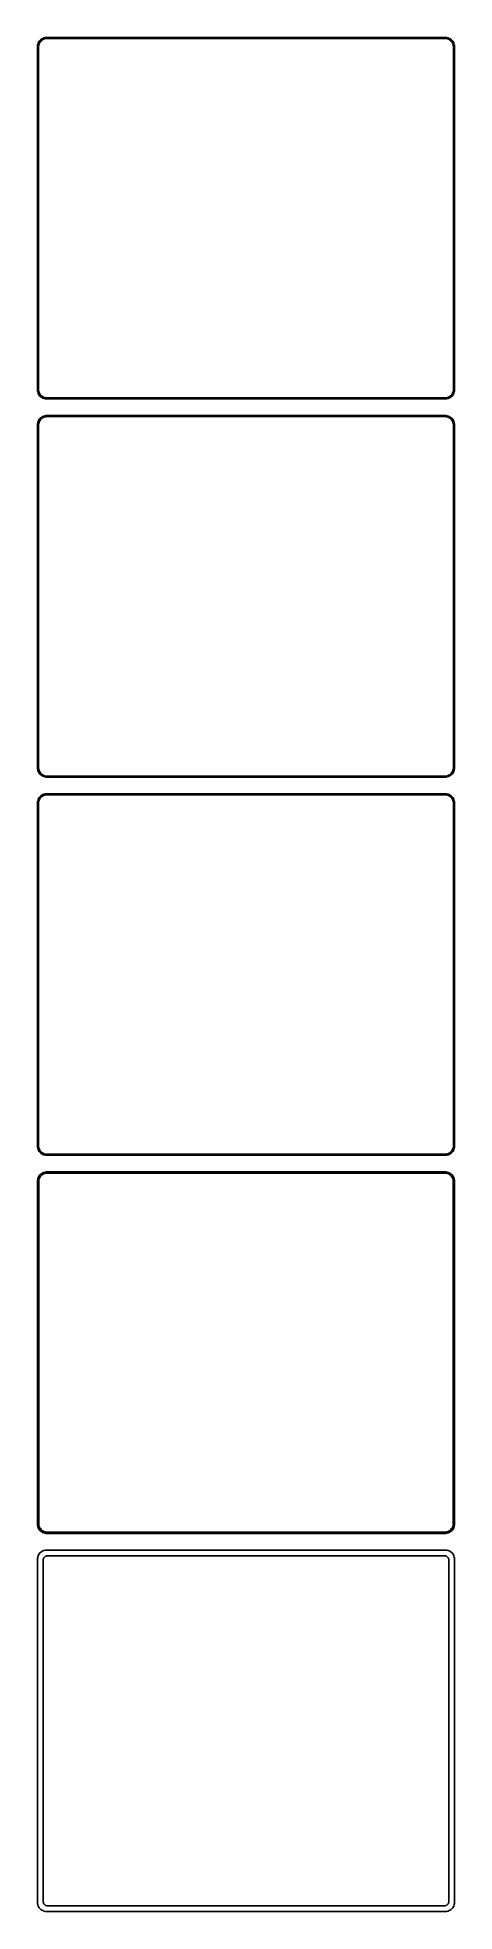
# Model space of a CAD drawing. Header units: metres. Extents: x -112 to 112, y 923 to 1933.
import ezdxf

# ---------------------------------------------------------------- set-up
doc = ezdxf.new("R2010")
doc.units = ezdxf.units.M

msp = doc.modelspace()

# ---------------------------------------------------------------- linework, layer by layer
for p, q in [((-111.545, 1931.44), (-111.882, 1930.91)), ((-111.145, 1931.92), (-111.545, 1931.44)), ((-111.412, 1930.54), (-111.093, 1931.04)), ((-110.687, 1932.35), (-111.145, 1931.92)), ((-111.093, 1931.04), (-110.713, 1931.5)), ((-110.713, 1931.5), (-110.278, 1931.91)), ((-110.179, 1932.72), (-110.687, 1932.35)), ((-110.278, 1931.91), (-109.795, 1932.26)), ((-109.629, 1933.02), (-110.179, 1932.72)), ((-109.795, 1932.26), (-109.272, 1932.55)), ((-109.045, 1933.26), (-109.629, 1933.02)), ((-109.272, 1932.55), (-108.718, 1932.77)), ((-108.437, 1933.41), (-109.045, 1933.26)), ((-108.718, 1932.77), (-108.14, 1932.92)), ((-107.814, 1933.49), (-108.437, 1933.41)), ((-108.14, 1932.92), (-107.548, 1932.99)), ((107.814, 1933.49), (-107.814, 1933.49)), ((-107.548, 1932.99), (107.548, 1932.99)), ((107.548, 1932.99), (108.14, 1932.92)), ((108.437, 1933.41), (107.814, 1933.49)), ((108.14, 1932.92), (108.718, 1932.77)), ((109.045, 1933.26), (108.437, 1933.41)), ((108.718, 1932.77), (109.272, 1932.55)), ((109.629, 1933.02), (109.045, 1933.26)), ((109.272, 1932.55), (109.795, 1932.26)), ((110.179, 1932.72), (109.629, 1933.02)), ((109.795, 1932.26), (110.278, 1931.91)), ((110.687, 1932.35), (110.179, 1932.72)), ((110.278, 1931.91), (110.713, 1931.5)), ((111.145, 1931.92), (110.687, 1932.35)), ((110.713, 1931.5), (111.093, 1931.04)), ((111.093, 1931.04), (111.412, 1930.54)), ((111.545, 1931.44), (111.145, 1931.92)), ((111.882, 1930.91), (111.545, 1931.44)), ((-112.461, 1929.13), (-112.5, 1928.5)), ((-112.5, 1928.5), (-112.5, 1743.5)), ((-112.343, 1929.74), (-112.461, 1929.13)), ((-112.149, 1930.34), (-112.343, 1929.74)), ((-111.882, 1930.91), (-112.149, 1930.34)), ((-112, 1928.25), (-111.963, 1928.85)), ((-112, 1743.75), (-112, 1928.25)), ((-111.963, 1928.85), (-111.851, 1929.43)), ((-111.851, 1929.43), (-111.666, 1930)), ((-111.666, 1930), (-111.412, 1930.54)), ((111.412, 1930.54), (111.666, 1930)), ((111.666, 1930), (111.851, 1929.43)), ((111.851, 1929.43), (111.963, 1928.85)), ((112.149, 1930.34), (111.882, 1930.91)), ((111.963, 1928.85), (112, 1928.25)), ((112, 1928.25), (112, 1743.75)), ((112.343, 1929.74), (112.149, 1930.34)), ((112.461, 1929.13), (112.343, 1929.74)), ((112.5, 1928.5), (112.461, 1929.13)), ((112.5, 1743.5), (112.5, 1928.5)), ((-112.5, 1743.5), (-112.461, 1742.87)), ((-112.461, 1742.87), (-112.343, 1742.26)), ((-112.343, 1742.26), (-112.149, 1741.66)), ((-112.149, 1741.66), (-111.882, 1741.09)), ((-111.963, 1743.15), (-112, 1743.75)), ((-111.851, 1742.57), (-111.963, 1743.15)), ((-111.882, 1741.09), (-111.545, 1740.56)), ((-111.666, 1742), (-111.851, 1742.57)), ((-111.412, 1741.46), (-111.666, 1742)), ((-111.545, 1740.56), (-111.145, 1740.08)), ((-111.093, 1740.96), (-111.412, 1741.46)), ((-111.145, 1740.08), (-110.687, 1739.65)), ((-110.713, 1740.5), (-111.093, 1740.96)), ((-110.278, 1740.09), (-110.713, 1740.5)), ((-110.687, 1739.65), (-110.179, 1739.28)), ((-109.795, 1739.74), (-110.278, 1740.09)), ((-110.179, 1739.28), (-109.629, 1738.98)), ((-109.272, 1739.45), (-109.795, 1739.74)), ((-109.629, 1738.98), (-109.045, 1738.74)), ((-108.718, 1739.23), (-109.272, 1739.45)), ((-108.14, 1739.08), (-108.718, 1739.23)), ((-107.548, 1739.01), (-108.14, 1739.08)), ((107.548, 1739.01), (-107.548, 1739.01)), ((108.14, 1739.08), (107.548, 1739.01)), ((108.718, 1739.23), (108.14, 1739.08)), ((109.272, 1739.45), (108.718, 1739.23)), ((109.045, 1738.74), (109.629, 1738.98)), ((109.795, 1739.74), (109.272, 1739.45)), ((109.629, 1738.98), (110.179, 1739.28)), ((110.278, 1740.09), (109.795, 1739.74)), ((110.179, 1739.28), (110.687, 1739.65)), ((110.713, 1740.5), (110.278, 1740.09)), ((110.687, 1739.65), (111.145, 1740.08)), ((111.093, 1740.96), (110.713, 1740.5)), ((111.412, 1741.46), (111.093, 1740.96)), ((111.145, 1740.08), (111.545, 1740.56)), ((111.666, 1742), (111.412, 1741.46)), ((111.545, 1740.56), (111.882, 1741.09)), ((111.851, 1742.57), (111.666, 1742)), ((111.963, 1743.15), (111.851, 1742.57)), ((111.882, 1741.09), (112.149, 1741.66)), ((112, 1743.75), (111.963, 1743.15)), ((112.149, 1741.66), (112.343, 1742.26)), ((112.343, 1742.26), (112.461, 1742.87)), ((112.461, 1742.87), (112.5, 1743.5)), ((-109.629, 1729.02), (-110.179, 1728.72)), ((-109.045, 1729.26), (-109.629, 1729.02)), ((-109.045, 1738.74), (-108.437, 1738.59)), ((-108.437, 1729.41), (-109.045, 1729.26)), ((-108.718, 1728.77), (-108.14, 1728.92)), ((-108.437, 1738.59), (-107.814, 1738.51)), ((-107.814, 1729.49), (-108.437, 1729.41)), ((-108.14, 1728.92), (-107.548, 1728.99)), ((-107.814, 1738.51), (107.814, 1738.51)), ((107.814, 1729.49), (-107.814, 1729.49)), ((-107.548, 1728.99), (107.548, 1728.99)), ((107.548, 1728.99), (108.14, 1728.92)), ((107.814, 1738.51), (108.437, 1738.59)), ((108.437, 1729.41), (107.814, 1729.49)), ((108.14, 1728.92), (108.718, 1728.77)), ((108.437, 1738.59), (109.045, 1738.74)), ((109.045, 1729.26), (108.437, 1729.41)), ((109.629, 1729.02), (109.045, 1729.26)), ((110.179, 1728.72), (109.629, 1729.02)), ((-112.461, 1725.13), (-112.5, 1724.5)), ((-112.5, 1724.5), (-112.5, 1539.5)), ((-112.343, 1725.74), (-112.461, 1725.13)), ((-112.149, 1726.34), (-112.343, 1725.74)), ((-111.882, 1726.91), (-112.149, 1726.34)), ((-112, 1724.25), (-111.963, 1724.85)), ((-112, 1539.75), (-112, 1724.25)), ((-111.963, 1724.85), (-111.851, 1725.43)), ((-111.545, 1727.44), (-111.882, 1726.91)), ((-111.851, 1725.43), (-111.666, 1726)), ((-111.666, 1726), (-111.412, 1726.54)), ((-111.145, 1727.92), (-111.545, 1727.44)), ((-111.412, 1726.54), (-111.093, 1727.04)), ((-110.687, 1728.35), (-111.145, 1727.92)), ((-111.093, 1727.04), (-110.713, 1727.5)), ((-110.713, 1727.5), (-110.278, 1727.91)), ((-110.179, 1728.72), (-110.687, 1728.35)), ((-110.278, 1727.91), (-109.795, 1728.26)), ((-109.795, 1728.26), (-109.272, 1728.55)), ((-109.272, 1728.55), (-108.718, 1728.77)), ((108.718, 1728.77), (109.272, 1728.55)), ((109.272, 1728.55), (109.795, 1728.26)), ((109.795, 1728.26), (110.278, 1727.91)), ((110.687, 1728.35), (110.179, 1728.72)), ((110.278, 1727.91), (110.713, 1727.5)), ((111.145, 1727.92), (110.687, 1728.35)), ((110.713, 1727.5), (111.093, 1727.04)), ((111.093, 1727.04), (111.412, 1726.54)), ((111.545, 1727.44), (111.145, 1727.92)), ((111.412, 1726.54), (111.666, 1726)), ((111.882, 1726.91), (111.545, 1727.44)), ((111.666, 1726), (111.851, 1725.43)), ((111.851, 1725.43), (111.963, 1724.85)), ((112.149, 1726.34), (111.882, 1726.91)), ((111.963, 1724.85), (112, 1724.25)), ((112, 1724.25), (112, 1539.75)), ((112.343, 1725.74), (112.149, 1726.34)), ((112.461, 1725.13), (112.343, 1725.74)), ((112.5, 1724.5), (112.461, 1725.13)), ((112.5, 1539.5), (112.5, 1724.5)), ((-112.5, 1539.5), (-112.461, 1538.87)), ((-112.461, 1538.87), (-112.343, 1538.26)), ((-112.343, 1538.26), (-112.149, 1537.66)), ((-112.149, 1537.66), (-111.882, 1537.09)), ((-111.963, 1539.15), (-112, 1539.75)), ((-111.851, 1538.57), (-111.963, 1539.15)), ((-111.882, 1537.09), (-111.545, 1536.56)), ((-111.666, 1538), (-111.851, 1538.57)), ((-111.412, 1537.46), (-111.666, 1538)), ((-111.093, 1536.96), (-111.412, 1537.46)), ((-110.713, 1536.5), (-111.093, 1536.96)), ((111.093, 1536.96), (110.713, 1536.5)), ((111.412, 1537.46), (111.093, 1536.96)), ((111.666, 1538), (111.412, 1537.46)), ((111.545, 1536.56), (111.882, 1537.09)), ((111.851, 1538.57), (111.666, 1538)), ((111.963, 1539.15), (111.851, 1538.57)), ((111.882, 1537.09), (112.149, 1537.66)), ((112, 1539.75), (111.963, 1539.15)), ((112.149, 1537.66), (112.343, 1538.26)), ((112.343, 1538.26), (112.461, 1538.87)), ((112.461, 1538.87), (112.5, 1539.5)), ((-111.545, 1536.56), (-111.145, 1536.08)), ((-111.145, 1536.08), (-110.687, 1535.65)), ((-110.278, 1536.09), (-110.713, 1536.5)), ((-110.687, 1535.65), (-110.179, 1535.28)), ((-109.795, 1535.74), (-110.278, 1536.09)), ((-110.179, 1535.28), (-109.629, 1534.98)), ((-109.272, 1535.45), (-109.795, 1535.74)), ((-109.629, 1534.98), (-109.045, 1534.74)), ((-108.718, 1535.23), (-109.272, 1535.45)), ((-109.045, 1534.74), (-108.437, 1534.59)), ((-108.14, 1535.08), (-108.718, 1535.23)), ((-108.437, 1534.59), (-107.814, 1534.51)), ((-107.548, 1535.01), (-108.14, 1535.08)), ((-107.814, 1534.51), (107.814, 1534.51)), ((107.548, 1535.01), (-107.548, 1535.01)), ((108.14, 1535.08), (107.548, 1535.01)), ((107.814, 1534.51), (108.437, 1534.59)), ((108.718, 1535.23), (108.14, 1535.08)), ((108.437, 1534.59), (109.045, 1534.74)), ((109.272, 1535.45), (108.718, 1535.23)), ((109.045, 1534.74), (109.629, 1534.98)), ((109.795, 1535.74), (109.272, 1535.45)), ((109.629, 1534.98), (110.179, 1535.28)), ((110.278, 1536.09), (109.795, 1535.74)), ((110.179, 1535.28), (110.687, 1535.65)), ((110.713, 1536.5), (110.278, 1536.09)), ((110.687, 1535.65), (111.145, 1536.08)), ((111.145, 1536.08), (111.545, 1536.56)), ((-112.461, 1521.13), (-112.5, 1520.5)), ((-112.5, 1520.5), (-112.5, 1335.5)), ((-112.343, 1521.74), (-112.461, 1521.13)), ((-112.149, 1522.34), (-112.343, 1521.74)), ((-111.882, 1522.91), (-112.149, 1522.34)), ((-112, 1520.25), (-111.963, 1520.85)), ((-112, 1335.75), (-112, 1520.25)), ((-111.963, 1520.85), (-111.851, 1521.43)), ((-111.545, 1523.44), (-111.882, 1522.91)), ((-111.851, 1521.43), (-111.666, 1522)), ((-111.666, 1522), (-111.412, 1522.54)), ((-111.145, 1523.92), (-111.545, 1523.44)), ((-111.412, 1522.54), (-111.093, 1523.04)), ((-110.687, 1524.35), (-111.145, 1523.92)), ((-111.093, 1523.04), (-110.713, 1523.5)), ((-110.713, 1523.5), (-110.278, 1523.91)), ((-110.179, 1524.72), (-110.687, 1524.35)), ((-110.278, 1523.91), (-109.795, 1524.26)), ((-109.629, 1525.02), (-110.179, 1524.72)), ((-109.795, 1524.26), (-109.272, 1524.55)), ((-109.045, 1525.26), (-109.629, 1525.02)), ((-109.272, 1524.55), (-108.718, 1524.77)), ((-108.437, 1525.41), (-109.045, 1525.26)), ((-108.718, 1524.77), (-108.14, 1524.92)), ((-107.814, 1525.49), (-108.437, 1525.41)), ((-108.14, 1524.92), (-107.548, 1524.99)), ((107.814, 1525.49), (-107.814, 1525.49)), ((-107.548, 1524.99), (107.548, 1524.99)), ((107.548, 1524.99), (108.14, 1524.92)), ((108.437, 1525.41), (107.814, 1525.49)), ((108.14, 1524.92), (108.718, 1524.77)), ((109.045, 1525.26), (108.437, 1525.41)), ((108.718, 1524.77), (109.272, 1524.55)), ((109.629, 1525.02), (109.045, 1525.26)), ((109.272, 1524.55), (109.795, 1524.26)), ((110.179, 1524.72), (109.629, 1525.02)), ((109.795, 1524.26), (110.278, 1523.91)), ((110.687, 1524.35), (110.179, 1524.72)), ((110.278, 1523.91), (110.713, 1523.5)), ((111.145, 1523.92), (110.687, 1524.35)), ((110.713, 1523.5), (111.093, 1523.04)), ((111.093, 1523.04), (111.412, 1522.54)), ((111.545, 1523.44), (111.145, 1523.92)), ((111.412, 1522.54), (111.666, 1522)), ((111.882, 1522.91), (111.545, 1523.44)), ((111.666, 1522), (111.851, 1521.43)), ((111.851, 1521.43), (111.963, 1520.85)), ((112.149, 1522.34), (111.882, 1522.91)), ((111.963, 1520.85), (112, 1520.25)), ((112, 1520.25), (112, 1335.75)), ((112.343, 1521.74), (112.149, 1522.34)), ((112.461, 1521.13), (112.343, 1521.74)), ((112.5, 1520.5), (112.461, 1521.13)), ((112.5, 1335.5), (112.5, 1520.5)), ((-112.5, 1335.5), (-112.461, 1334.87)), ((-112.461, 1334.87), (-112.343, 1334.26)), ((-111.963, 1335.15), (-112, 1335.75)), ((-111.851, 1334.57), (-111.963, 1335.15)), ((-111.666, 1334), (-111.851, 1334.57)), ((111.851, 1334.57), (111.666, 1334)), ((111.963, 1335.15), (111.851, 1334.57)), ((112, 1335.75), (111.963, 1335.15)), ((112.343, 1334.26), (112.461, 1334.87)), ((112.461, 1334.87), (112.5, 1335.5)), ((-112.343, 1334.26), (-112.149, 1333.66)), ((-112.149, 1333.66), (-111.882, 1333.09)), ((-111.882, 1333.09), (-111.545, 1332.56)), ((-111.412, 1333.46), (-111.666, 1334)), ((-111.545, 1332.56), (-111.145, 1332.08)), ((-111.093, 1332.96), (-111.412, 1333.46)), ((-111.145, 1332.08), (-110.687, 1331.65)), ((-110.713, 1332.5), (-111.093, 1332.96)), ((-110.278, 1332.09), (-110.713, 1332.5)), ((-110.687, 1331.65), (-110.179, 1331.28)), ((-109.795, 1331.74), (-110.278, 1332.09)), ((-110.179, 1331.28), (-109.629, 1330.98)), ((-109.272, 1331.45), (-109.795, 1331.74)), ((-109.629, 1330.98), (-109.045, 1330.74)), ((-108.718, 1331.23), (-109.272, 1331.45)), ((-109.045, 1330.74), (-108.437, 1330.59)), ((-108.14, 1331.08), (-108.718, 1331.23)), ((-108.437, 1330.59), (-107.814, 1330.51)), ((-107.548, 1331.01), (-108.14, 1331.08)), ((-107.814, 1330.51), (107.814, 1330.51)), ((107.548, 1331.01), (-107.548, 1331.01)), ((108.14, 1331.08), (107.548, 1331.01)), ((107.814, 1330.51), (108.437, 1330.59)), ((108.718, 1331.23), (108.14, 1331.08)), ((108.437, 1330.59), (109.045, 1330.74)), ((109.272, 1331.45), (108.718, 1331.23)), ((109.045, 1330.74), (109.629, 1330.98)), ((109.795, 1331.74), (109.272, 1331.45)), ((109.629, 1330.98), (110.179, 1331.28)), ((110.278, 1332.09), (109.795, 1331.74)), ((110.179, 1331.28), (110.687, 1331.65)), ((110.713, 1332.5), (110.278, 1332.09)), ((110.687, 1331.65), (111.145, 1332.08)), ((111.093, 1332.96), (110.713, 1332.5)), ((111.412, 1333.46), (111.093, 1332.96)), ((111.145, 1332.08), (111.545, 1332.56)), ((111.666, 1334), (111.412, 1333.46)), ((111.545, 1332.56), (111.882, 1333.09)), ((111.882, 1333.09), (112.149, 1333.66)), ((112.149, 1333.66), (112.343, 1334.26)), ((-112.461, 1317.13), (-112.5, 1316.5)), ((-112.5, 1316.5), (-112.5, 1131.5)), ((-112.343, 1317.74), (-112.461, 1317.13)), ((-112.149, 1318.34), (-112.343, 1317.74)), ((-111.882, 1318.91), (-112.149, 1318.34)), ((-111.545, 1319.44), (-111.882, 1318.91)), ((-111.828, 1316.25), (-111.792, 1316.82)), ((-111.828, 1131.75), (-111.828, 1316.25)), ((-111.792, 1316.82), (-111.685, 1317.39)), ((-111.685, 1317.39), (-111.507, 1317.94)), ((-111.145, 1319.92), (-111.545, 1319.44)), ((-111.507, 1317.94), (-111.262, 1318.46)), ((-111.262, 1318.46), (-110.954, 1318.94)), ((-110.687, 1320.35), (-111.145, 1319.92)), ((-110.954, 1318.94), (-110.588, 1319.38)), ((-110.179, 1320.72), (-110.687, 1320.35)), ((-110.588, 1319.38), (-110.168, 1319.78)), ((-109.629, 1321.02), (-110.179, 1320.72)), ((-110.168, 1319.78), (-109.703, 1320.12)), ((-109.703, 1320.12), (-109.199, 1320.39)), ((-109.045, 1321.26), (-109.629, 1321.02)), ((-109.199, 1320.39), (-108.665, 1320.6)), ((-108.437, 1321.41), (-109.045, 1321.26)), ((-108.665, 1320.6), (-108.108, 1320.75)), ((-107.814, 1321.49), (-108.437, 1321.41)), ((-108.108, 1320.75), (-107.537, 1320.82)), ((107.814, 1321.49), (-107.814, 1321.49)), ((-107.537, 1320.82), (107.537, 1320.82)), ((107.537, 1320.82), (108.108, 1320.75)), ((108.437, 1321.41), (107.814, 1321.49)), ((108.108, 1320.75), (108.665, 1320.6)), ((109.045, 1321.26), (108.437, 1321.41)), ((108.665, 1320.6), (109.199, 1320.39)), ((109.629, 1321.02), (109.045, 1321.26)), ((109.199, 1320.39), (109.703, 1320.12)), ((110.179, 1320.72), (109.629, 1321.02)), ((109.703, 1320.12), (110.168, 1319.78)), ((110.168, 1319.78), (110.588, 1319.38)), ((110.687, 1320.35), (110.179, 1320.72)), ((110.588, 1319.38), (110.954, 1318.94)), ((111.145, 1319.92), (110.687, 1320.35)), ((110.954, 1318.94), (111.262, 1318.46)), ((111.545, 1319.44), (111.145, 1319.92)), ((111.262, 1318.46), (111.507, 1317.94)), ((111.507, 1317.94), (111.685, 1317.39)), ((111.882, 1318.91), (111.545, 1319.44)), ((111.685, 1317.39), (111.792, 1316.82)), ((111.792, 1316.82), (111.828, 1316.25)), ((111.828, 1316.25), (111.828, 1131.75)), ((112.149, 1318.34), (111.882, 1318.91)), ((112.343, 1317.74), (112.149, 1318.34)), ((112.461, 1317.13), (112.343, 1317.74)), ((112.5, 1316.5), (112.461, 1317.13)), ((112.5, 1131.5), (112.5, 1316.5)), ((-112.5, 1131.5), (-112.461, 1130.87)), ((-112.461, 1130.87), (-112.343, 1130.26)), ((-112.343, 1130.26), (-112.149, 1129.66)), ((-112.149, 1129.66), (-111.882, 1129.09)), ((-111.882, 1129.09), (-111.545, 1128.56)), ((-111.792, 1131.18), (-111.828, 1131.75)), ((-111.685, 1130.61), (-111.792, 1131.18)), ((-111.507, 1130.06), (-111.685, 1130.61)), ((-111.545, 1128.56), (-111.145, 1128.08)), ((-111.262, 1129.54), (-111.507, 1130.06)), ((-110.954, 1129.06), (-111.262, 1129.54)), ((-111.145, 1128.08), (-110.687, 1127.65)), ((-110.588, 1128.62), (-110.954, 1129.06)), ((-110.687, 1127.65), (-110.179, 1127.28)), ((-110.168, 1128.22), (-110.588, 1128.62)), ((-110.179, 1127.28), (-109.629, 1126.98)), ((-109.703, 1127.88), (-110.168, 1128.22)), ((-109.199, 1127.61), (-109.703, 1127.88)), ((-109.629, 1126.98), (-109.045, 1126.74)), ((-108.665, 1127.4), (-109.199, 1127.61)), ((-109.045, 1126.74), (-108.437, 1126.59)), ((-108.108, 1127.25), (-108.665, 1127.4)), ((-108.437, 1126.59), (-107.814, 1126.51)), ((-107.537, 1127.18), (-108.108, 1127.25)), ((-107.814, 1126.51), (107.814, 1126.51)), ((107.537, 1127.18), (-107.537, 1127.18)), ((108.108, 1127.25), (107.537, 1127.18)), ((107.814, 1126.51), (108.437, 1126.59)), ((108.665, 1127.4), (108.108, 1127.25)), ((108.437, 1126.59), (109.045, 1126.74)), ((109.199, 1127.61), (108.665, 1127.4)), ((109.045, 1126.74), (109.629, 1126.98)), ((109.703, 1127.88), (109.199, 1127.61)), ((109.629, 1126.98), (110.179, 1127.28)), ((110.168, 1128.22), (109.703, 1127.88)), ((110.588, 1128.62), (110.168, 1128.22)), ((110.179, 1127.28), (110.687, 1127.65)), ((110.954, 1129.06), (110.588, 1128.62)), ((110.687, 1127.65), (111.145, 1128.08)), ((111.262, 1129.54), (110.954, 1129.06)), ((111.145, 1128.08), (111.545, 1128.56)), ((111.507, 1130.06), (111.262, 1129.54)), ((111.685, 1130.61), (111.507, 1130.06)), ((111.545, 1128.56), (111.882, 1129.09)), ((111.792, 1131.18), (111.685, 1130.61)), ((111.828, 1131.75), (111.792, 1131.18)), ((111.882, 1129.09), (112.149, 1129.66)), ((112.149, 1129.66), (112.343, 1130.26)), ((112.343, 1130.26), (112.461, 1130.87)), ((112.461, 1130.87), (112.5, 1131.5)), ((-112.461, 1113.13), (-112.5, 1112.5)), ((-112.5, 1112.5), (-112.5, 927.5)), ((-112.343, 1113.74), (-112.461, 1113.13)), ((-112.149, 1114.34), (-112.343, 1113.74)), ((-111.882, 1114.91), (-112.149, 1114.34)), ((-111.545, 1115.44), (-111.882, 1114.91)), ((-111.145, 1115.92), (-111.545, 1115.44)), ((-110.687, 1116.35), (-111.145, 1115.92)), ((-110.179, 1116.72), (-110.687, 1116.35)), ((-109.629, 1117.02), (-110.179, 1116.72)), ((-109.045, 1117.26), (-109.629, 1117.02)), ((-109.36, 1112.25), (-109.343, 1112.51)), ((-109.36, 927.75), (-109.36, 1112.25)), ((-109.343, 1112.51), (-109.293, 1112.77)), ((-109.293, 1112.77), (-109.211, 1113.03)), ((-109.211, 1113.03), (-109.099, 1113.27)), ((-109.099, 1113.27), (-108.957, 1113.49)), ((-108.437, 1117.41), (-109.045, 1117.26)), ((-108.957, 1113.49), (-108.788, 1113.69)), ((-108.788, 1113.69), (-108.595, 1113.88)), ((-108.595, 1113.88), (-108.38, 1114.03)), ((-107.814, 1117.49), (-108.437, 1117.41)), ((-108.38, 1114.03), (-108.148, 1114.16)), ((-108.148, 1114.16), (-107.902, 1114.26)), ((-107.902, 1114.26), (-107.645, 1114.32)), ((107.814, 1117.49), (-107.814, 1117.49)), ((-107.645, 1114.32), (-107.382, 1114.36)), ((-107.382, 1114.36), (107.382, 1114.36)), ((107.382, 1114.36), (107.645, 1114.32)), ((107.645, 1114.32), (107.902, 1114.26)), ((108.437, 1117.41), (107.814, 1117.49)), ((107.902, 1114.26), (108.148, 1114.16)), ((108.148, 1114.16), (108.38, 1114.03)), ((108.38, 1114.03), (108.595, 1113.88)), ((109.045, 1117.26), (108.437, 1117.41)), ((108.595, 1113.88), (108.788, 1113.69)), ((108.788, 1113.69), (108.957, 1113.49)), ((108.957, 1113.49), (109.099, 1113.27)), ((109.629, 1117.02), (109.045, 1117.26)), ((109.099, 1113.27), (109.211, 1113.03)), ((109.211, 1113.03), (109.293, 1112.77)), ((109.293, 1112.77), (109.343, 1112.51)), ((109.343, 1112.51), (109.36, 1112.25)), ((109.36, 1112.25), (109.36, 927.75)), ((110.179, 1116.72), (109.629, 1117.02)), ((110.687, 1116.35), (110.179, 1116.72)), ((111.145, 1115.92), (110.687, 1116.35)), ((111.545, 1115.44), (111.145, 1115.92)), ((111.882, 1114.91), (111.545, 1115.44)), ((112.149, 1114.34), (111.882, 1114.91)), ((112.343, 1113.74), (112.149, 1114.34)), ((112.461, 1113.13), (112.343, 1113.74)), ((112.5, 1112.5), (112.461, 1113.13)), ((112.5, 927.5), (112.5, 1112.5)), ((-112.5, 927.5), (-112.461, 926.873)), ((-112.461, 926.873), (-112.343, 926.257)), ((-112.343, 926.257), (-112.149, 925.659)), ((-112.149, 925.659), (-111.882, 925.091)), ((-111.882, 925.091), (-111.545, 924.561)), ((-111.545, 924.561), (-111.145, 924.077)), ((-111.145, 924.077), (-110.687, 923.647)), ((-110.687, 923.647), (-110.179, 923.278)), ((-110.179, 923.278), (-109.629, 922.976)), ((-109.629, 922.976), (-109.045, 922.745)), ((-109.343, 927.486), (-109.36, 927.75)), ((-109.293, 927.225), (-109.343, 927.486)), ((-109.211, 926.973), (-109.293, 927.225)), ((-109.099, 926.734), (-109.211, 926.973)), ((-108.957, 926.51), (-109.099, 926.734)), ((-109.045, 922.745), (-108.437, 922.589)), ((-108.788, 926.306), (-108.957, 926.51)), ((-108.595, 926.124), (-108.788, 926.306)), ((-108.38, 925.969), (-108.595, 926.124)), ((-108.437, 922.589), (-107.814, 922.51)), ((-108.148, 925.841), (-108.38, 925.969)), ((-107.902, 925.744), (-108.148, 925.841)), ((-107.645, 925.678), (-107.902, 925.744)), ((-107.814, 922.51), (107.814, 922.51)), ((-107.382, 925.645), (-107.645, 925.678)), ((107.382, 925.645), (-107.382, 925.645)), ((107.645, 925.678), (107.382, 925.645)), ((107.902, 925.744), (107.645, 925.678)), ((107.814, 922.51), (108.437, 922.589)), ((108.148, 925.841), (107.902, 925.744)), ((108.38, 925.969), (108.148, 925.841)), ((108.595, 926.124), (108.38, 925.969)), ((108.437, 922.589), (109.045, 922.745)), ((108.788, 926.306), (108.595, 926.124)), ((108.957, 926.51), (108.788, 926.306)), ((109.099, 926.734), (108.957, 926.51)), ((109.045, 922.745), (109.629, 922.976)), ((109.211, 926.973), (109.099, 926.734)), ((109.293, 927.225), (109.211, 926.973)), ((109.343, 927.486), (109.293, 927.225)), ((109.36, 927.75), (109.343, 927.486)), ((109.629, 922.976), (110.179, 923.278)), ((110.179, 923.278), (110.687, 923.647)), ((110.687, 923.647), (111.145, 924.077)), ((111.145, 924.077), (111.545, 924.561)), ((111.545, 924.561), (111.882, 925.091)), ((111.882, 925.091), (112.149, 925.659)), ((112.149, 925.659), (112.343, 926.257)), ((112.343, 926.257), (112.461, 926.873)), ((112.461, 926.873), (112.5, 927.5))]:
    msp.add_line(p, q)

doc.saveas('drawing.dxf')
